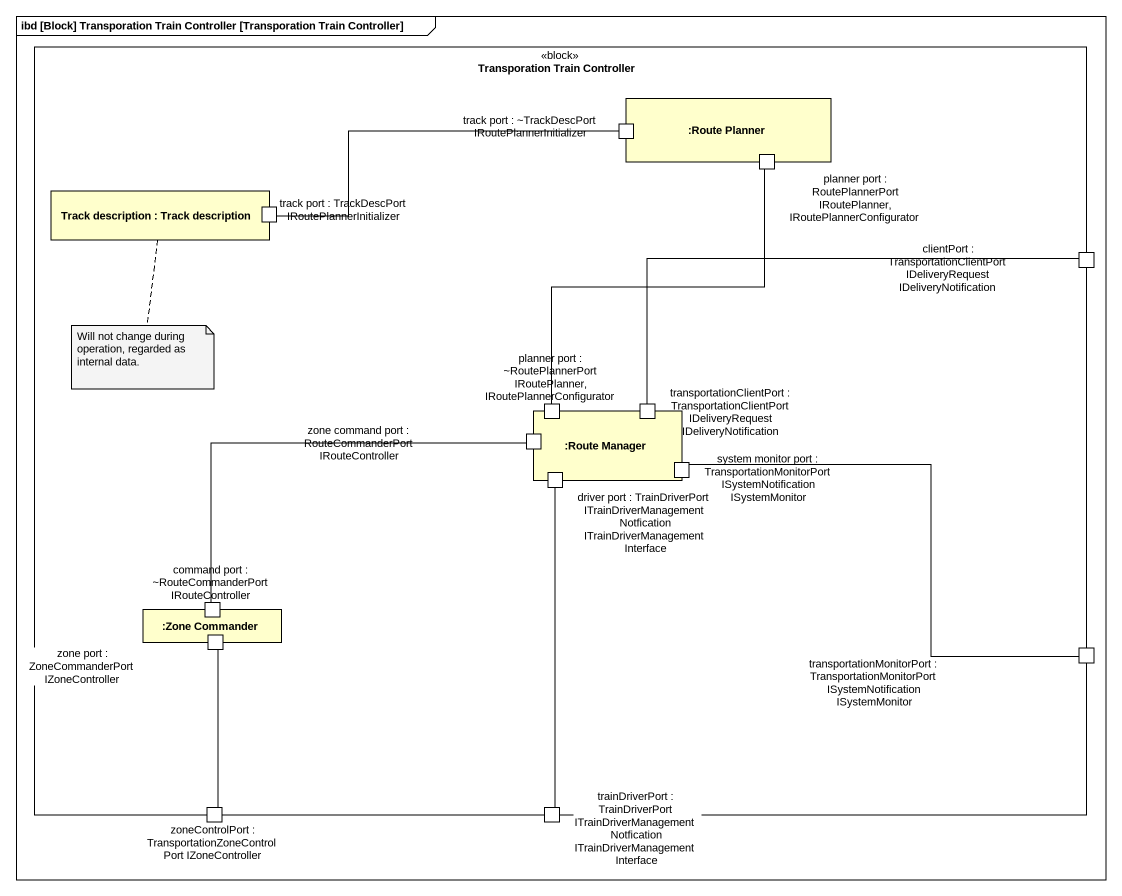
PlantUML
@startuml
mainframe ibd [Block] Transporation Train Controller [Transporation Train Controller]
rectangle "Transporation Train Controller" as Transporation_Train <<block>> {
  rectangle ":Route Planner" as Route_Planner {
    port "track port : ~TrackDescPort IRoutePlannerInitializer" as track_port_TrackDescPort
    port "planner port : RoutePlannerPort IRoutePlanner, IRoutePlannerConfigurator" as planner_port
  }
  rectangle "Track description : Track description" as Track_description {
    port "track port : TrackDescPort IRoutePlannerInitializer" as track_port_TrackDescPort_2
  }
  port "clientPort : TransportationClientPort IDeliveryRequest IDeliveryNotification" as clientPort
  rectangle ":Route Manager" as Route_Manager {
    port "planner port : ~RoutePlannerPort IRoutePlanner, IRoutePlannerConfigurator" as planner_port_2
    port "transportationClientPort : TransportationClientPort IDeliveryRequest IDeliveryNotification" as transportationClientPort
    port "zone command port : RouteCommanderPort IRouteController" as zone_command_port
    port "driver port : TrainDriverPort ITrainDriverManagementNotfication ITrainDriverManagementInterface" as driver_port_TrainDriverPort
    port "system monitor port : TransportationMonitorPort ISystemNotification ISystemMonitor" as system_monitor_port
  }
  rectangle ":Zone Commander" as Zone_Commander {
    port "command port : ~RouteCommanderPort IRouteController" as command_port
    port "zone port : ZoneCommanderPort IZoneController" as zone_port_ZoneCommanderPort
  }
  port "transportationMonitorPort : TransportationMonitorPort ISystemNotification ISystemMonitor" as transportationMonitorPort
  port "zoneControlPort : TransportationZoneControlPort IZoneController" as zoneControlPort
  port "trainDriverPort : TrainDriverPort ITrainDriverManagementNotfication ITrainDriverManagementInterface" as trainDriverPort
}
track_port_TrackDescPort_2 -right- track_port_TrackDescPort
clientPort -left- transportationClientPort
planner_port_2 -up- planner_port
zone_command_port -left- command_port
driver_port_TrainDriverPort -- trainDriverPort
system_monitor_port -right- transportationMonitorPort
zone_port_ZoneCommanderPort -- zoneControlPort
note bottom of Track_description : Will not change during operation, regarded as internal data.
@enduml
